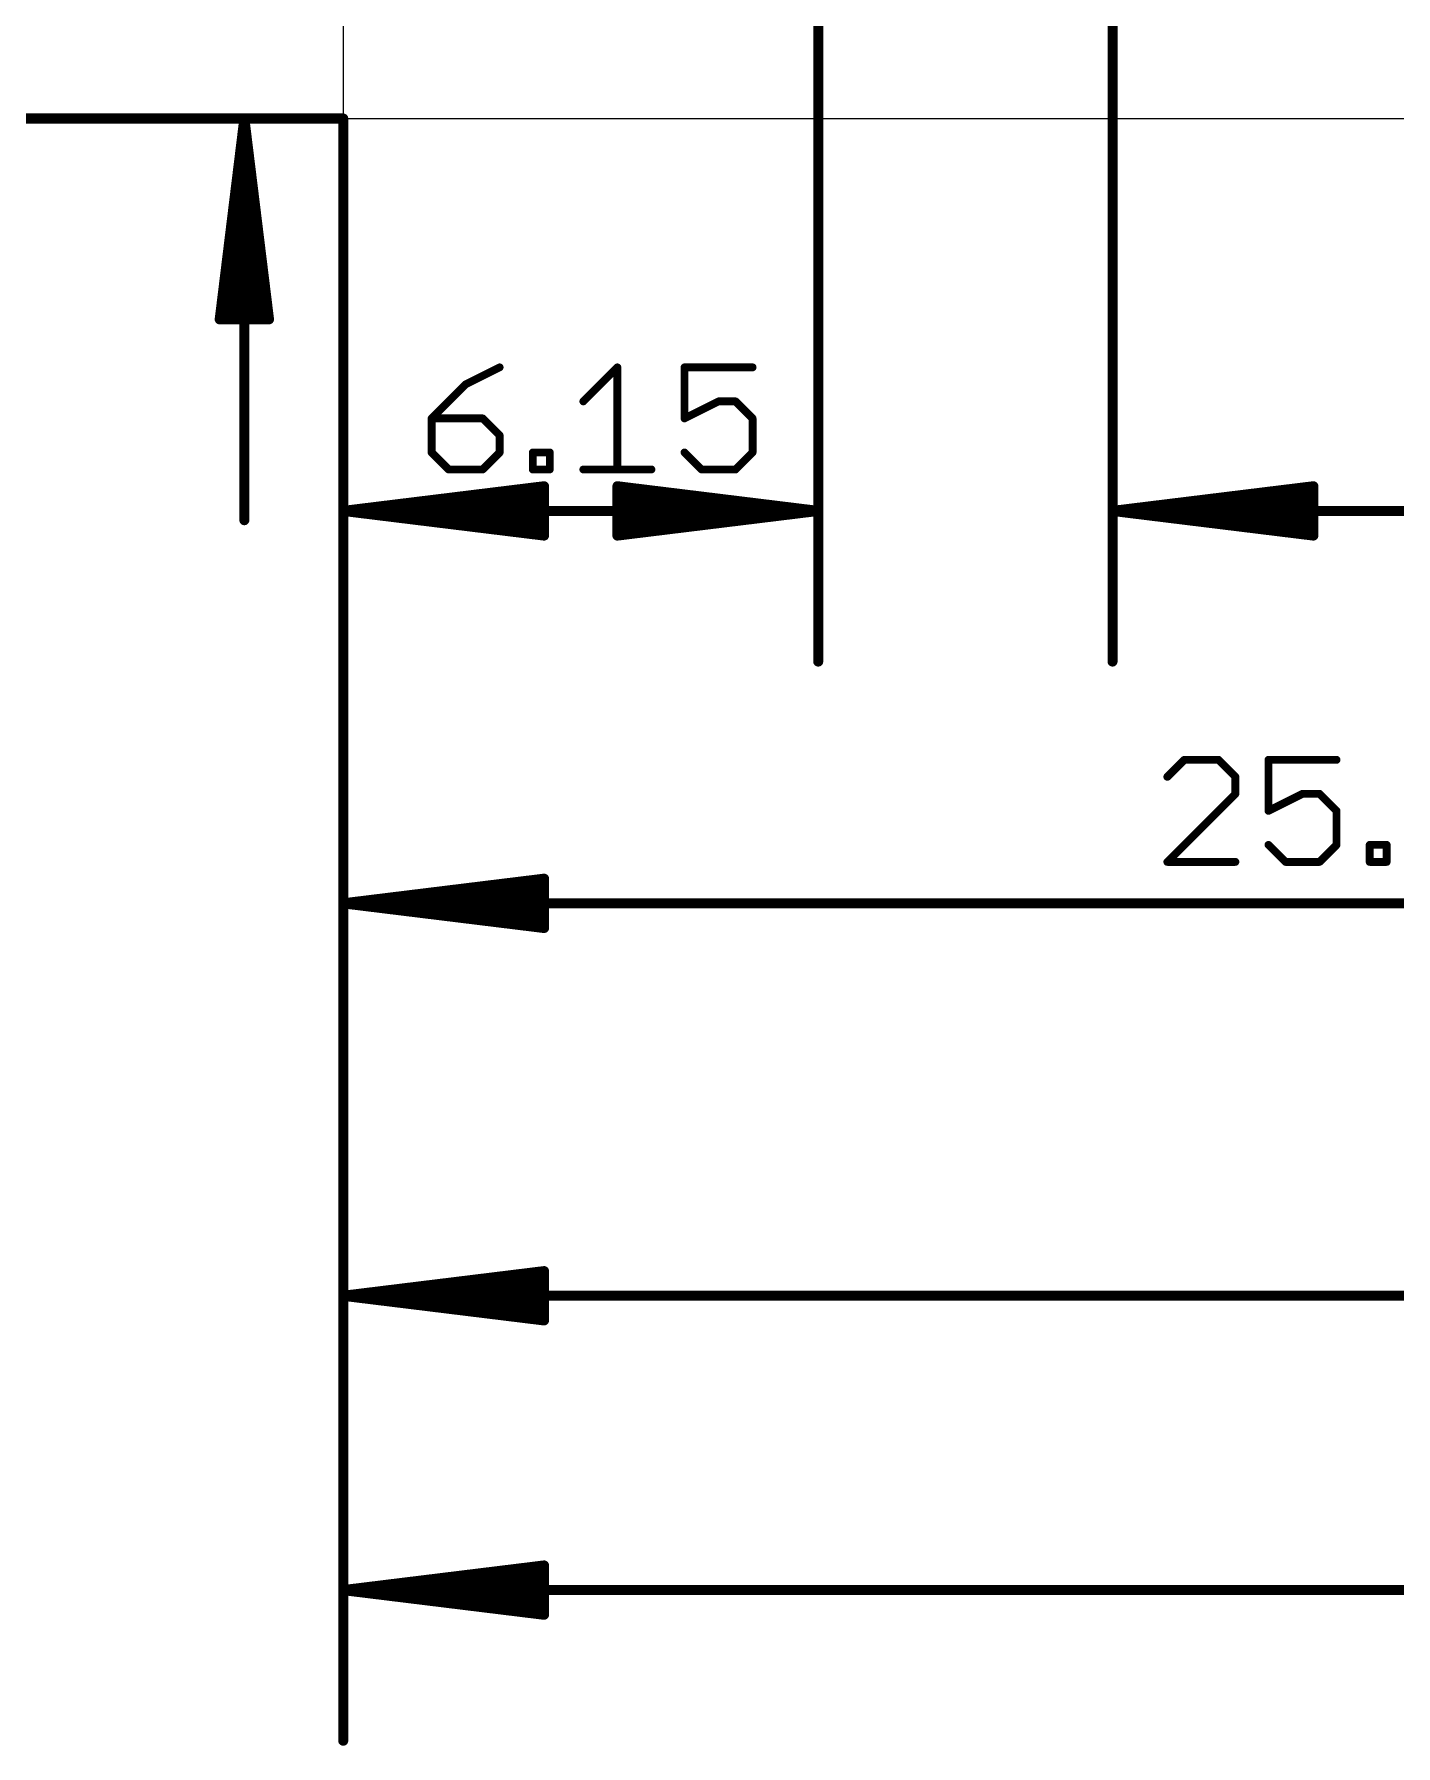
# Model space of a CAD drawing. Extents: x -31 to 85, y -21 to 97.
# Drawn here: x -3.99 to 13.64, y -21.07 to 1.09 of the extents above; entities that cross this region are included whole.
import ezdxf

# ---------------------------------------------------------------- set-up
doc = ezdxf.new("R2010")
doc.units = 0
doc.layers.add('20', color=7, linetype='CONTINUOUS')
doc.layers.add('47', color=253, linetype='CONTINUOUS')

msp = doc.modelspace()

# ---------------------------------------------------------------- linework, layer by layer
at = {"layer": '20'}
for p, q in [((0.01, 84.9505), (0.01, 0)), ((0.01, 0), (49.9745, 0))]:
    msp.add_line(p, q, dxfattribs=at)
at = {"layer": '47'}
for points, const_width in [([(9.9695, 19.685), (9.9695, -7.03)], 0.13), ([(6.1595, 5.0165), (6.1595, -7.03)], 0.13), ([(0, 0), (-30.8425, 0)], 0.13), ([(0, 0), (-27.35, 0)], 0.13), ([(0.01, 0), (-23.54, 0)], 0.13), ([(0.01, 0), (-19.73, 0)], 0.13), ([(0.01, 0), (-17.19, 0)], 0.13), ([(0.01, 0), (-14.65, 0)], 0.13), ([(0.01, 0), (-7.03, 0)], 0.13), ([(0.01, 0), (-3.22, 0)], 0.13), ([(-1.27, 0), (-1.5892, -2.6)], 0.13), ([(-1.27, 0), (-1.53, -2.6)], 0.13), ([(-1.27, 0), (-1.4, -2.6)], 0.13), ([(-1.27, 0), (-1.27, -5.2)], 0.13), ([(-0.9508, -2.6), (-1.27, 0)], 0.13), ([(-1.14, -2.6), (-1.27, 0)], 0.13), ([(-1.01, -2.6), (-1.27, 0)], 0.13), ([(0.01, 0), (0.01, -21)], 0.13), ([(0.01, 0), (0.01, -7.03)], 0.13), ([(0.01, 0), (0.01, -12.11)], 0.13), ([(0.01, 0), (0.01, -17.19)], 0.13), ([(-1.5892, -2.6), (-0.9508, -2.6)], 0.13), ([(2.0353, -3.2217), (1.5946, -3.442)], 0.1016), ([(3.1186, -3.6623), (3.5592, -3.2217)], 0.1016), ([(3.5592, -3.2217), (3.5592, -4.5436)], 0.1016), ([(5.3096, -3.2217), (4.4283, -3.2217)], 0.1016), ([(4.4283, -3.2217), (4.4283, -3.8826)], 0.1016), ([(1.5946, -3.442), (1.154, -3.8826)], 0.1016), ([(4.4283, -3.8826), (4.869, -3.6623)], 0.1016), ([(4.869, -3.6623), (5.0893, -3.6623)], 0.1016), ([(5.0893, -3.6623), (5.3096, -3.8826)], 0.1016), ([(1.154, -3.8826), (1.154, -4.3233)], 0.1016), ([(1.815, -3.8826), (1.154, -3.8826)], 0.1016), ([(2.0353, -4.103), (1.815, -3.8826)], 0.1016), ([(5.3096, -3.8826), (5.3096, -4.3233)], 0.1016), ([(2.0353, -4.3233), (2.0353, -4.103)], 0.1016), ([(1.154, -4.3233), (1.3743, -4.5436)], 0.1016), ([(1.815, -4.5436), (2.0353, -4.3233)], 0.1016), ([(2.4637, -4.5436), (2.4637, -4.3233)], 0.1016), ([(2.4637, -4.3233), (2.6841, -4.3233)], 0.1016), ([(2.6841, -4.3233), (2.6841, -4.5436)], 0.1016), ([(4.6486, -4.5436), (4.4283, -4.3233)], 0.1016), ([(5.3096, -4.3233), (5.0893, -4.5436)], 0.1016), ([(1.3743, -4.5436), (1.815, -4.5436)], 0.1016), ([(2.6841, -4.5436), (2.4637, -4.5436)], 0.1016), ([(3.1186, -4.5436), (3.9999, -4.5436)], 0.1016), ([(5.0893, -4.5436), (4.6486, -4.5436)], 0.1016), ([(0.01, -5.08), (2.61, -4.7608)], 0.13), ([(0.01, -5.08), (2.61, -4.82)], 0.13), ([(2.61, -4.7608), (2.61, -5.3992)], 0.13), ([(6.1595, -5.08), (3.5595, -4.7608)], 0.13), ([(3.5595, -4.7608), (3.5595, -5.3992)], 0.13), ([(6.1595, -5.08), (3.5595, -4.82)], 0.13), ([(9.9695, -5.08), (12.5695, -4.7608)], 0.13), ([(9.9695, -5.08), (12.5695, -4.82)], 0.13), ([(12.5695, -4.7608), (12.5695, -5.3992)], 0.13), ([(0.01, -5.08), (2.61, -4.95)], 0.13), ([(0.01, -5.08), (6.1595, -5.08)], 0.13), ([(2.61, -5.3992), (0.01, -5.08)], 0.13), ([(2.61, -5.21), (0.01, -5.08)], 0.13), ([(2.61, -5.34), (0.01, -5.08)], 0.13), ([(6.1595, -5.08), (3.5595, -4.95)], 0.13), ([(3.5595, -5.3992), (6.1595, -5.08)], 0.13), ([(3.5595, -5.21), (6.1595, -5.08)], 0.13), ([(3.5595, -5.34), (6.1595, -5.08)], 0.13), ([(9.9695, -5.08), (12.5695, -4.95)], 0.13), ([(25.2095, -5.08), (9.9695, -5.08)], 0.13), ([(12.5695, -5.3992), (9.9695, -5.08)], 0.13), ([(12.5695, -5.21), (9.9695, -5.08)], 0.13), ([(12.5695, -5.34), (9.9695, -5.08)], 0.13), ([(10.8993, -8.3017), (10.679, -8.522)], 0.1016), ([(11.34, -8.3017), (10.8993, -8.3017)], 0.1016), ([(11.5603, -8.522), (11.34, -8.3017)], 0.1016), ([(12.87, -8.3017), (11.9887, -8.3017)], 0.1016), ([(11.9887, -8.3017), (11.9887, -8.9626)], 0.1016), ([(11.5603, -8.7423), (11.5603, -8.522)], 0.1016), ([(10.679, -9.6236), (11.5603, -8.7423)], 0.1016), ([(11.9887, -8.9626), (12.4294, -8.7423)], 0.1016), ([(12.4294, -8.7423), (12.6497, -8.7423)], 0.1016), ([(12.6497, -8.7423), (12.87, -8.9626)], 0.1016), ([(12.87, -8.9626), (12.87, -9.4033)], 0.1016), ([(12.2091, -9.6236), (11.9887, -9.4033)], 0.1016), ([(12.87, -9.4033), (12.6497, -9.6236)], 0.1016), ([(13.2985, -9.6236), (13.2985, -9.4033)], 0.1016), ([(13.2985, -9.4033), (13.5188, -9.4033)], 0.1016), ([(13.5188, -9.4033), (13.5188, -9.6236)], 0.1016), ([(11.5603, -9.6236), (10.679, -9.6236)], 0.1016), ([(12.6497, -9.6236), (12.2091, -9.6236)], 0.1016), ([(13.5188, -9.6236), (13.2985, -9.6236)], 0.1016), ([(0.01, -10.16), (2.61, -9.8408)], 0.13), ([(0.01, -10.16), (2.61, -9.9)], 0.13), ([(0.01, -10.16), (2.61, -10.03)], 0.13), ([(2.61, -9.8408), (2.61, -10.4792)], 0.13), ([(0.01, -10.16), (25.2095, -10.16)], 0.13), ([(2.61, -10.4792), (0.01, -10.16)], 0.13), ([(2.61, -10.29), (0.01, -10.16)], 0.13), ([(2.61, -10.42), (0.01, -10.16)], 0.13), ([(0.01, -15.24), (2.61, -14.9208)], 0.13), ([(0.01, -15.24), (2.61, -14.98)], 0.13), ([(0.01, -15.24), (2.61, -15.11)], 0.13), ([(2.61, -14.9208), (2.61, -15.5592)], 0.13), ([(0.01, -15.24), (44.323, -15.24)], 0.13), ([(2.61, -15.5592), (0.01, -15.24)], 0.13), ([(2.61, -15.37), (0.01, -15.24)], 0.13), ([(2.61, -15.5), (0.01, -15.24)], 0.13), ([(0.01, -19.05), (2.61, -18.7308)], 0.13), ([(0.01, -19.05), (2.61, -18.79)], 0.13), ([(2.61, -18.7308), (2.61, -19.3692)], 0.13), ([(0.01, -19.05), (2.61, -18.92)], 0.13), ([(0.01, -19.05), (49.9745, -19.05)], 0.13), ([(2.61, -19.3692), (0.01, -19.05)], 0.13), ([(2.61, -19.18), (0.01, -19.05)], 0.13), ([(2.61, -19.31), (0.01, -19.05)], 0.13)]:
    msp.add_lwpolyline(points, dxfattribs=dict(at, const_width=const_width))
for points, const_width in [([(-3.22, 0.0325, 1), (-3.22, -0.0325)], 0.065), ([(-1.2375, 0, 1), (-1.3025, 0)], 0.065), ([(-1.2377, 0.004, 1), (-1.3023, -0.004)], 0.065), ([(-1.2375, -0.0016, 1), (-1.3025, 0.0016)], 0.065), ([(-1.2375, 0.0016, 1), (-1.3025, -0.0016)], 0.065), ([(-1.2377, 0.0032, 1), (-1.3023, -0.0032)], 0.065), ([(-1.2377, -0.004, 1), (-1.3023, 0.004)], 0.065), ([(-1.2377, -0.0032, 1), (-1.3023, 0.0032)], 0.065), ([(0.0425, 0, 1), (-0.0225, 0)], 0.065), ([(0.0425, 0, 1), (-0.0225, 0)], 0.065), ([(0.0425, 0, 1), (-0.0225, 0)], 0.065), ([(0.0425, 0, 1), (-0.0225, 0)], 0.065), ([(0, -0.0325, 1), (0, 0.0325)], 0.065), ([(0, -0.0325, 1), (0, 0.0325)], 0.065), ([(0.01, -0.0325, 1), (0.01, 0.0325)], 0.065), ([(0.01, -0.0325, 1), (0.01, 0.0325)], 0.065), ([(0.01, -0.0325, 1), (0.01, 0.0325)], 0.065), ([(0.01, -0.0325, 1), (0.01, 0.0325)], 0.065), ([(0.01, -0.0325, 1), (0.01, 0.0325)], 0.065), ([(0.01, -0.0325, 1), (0.01, 0.0325)], 0.065), ([(-1.5892, -2.5675, 1), (-1.5892, -2.6325)], 0.065), ([(-1.6215, -2.596, 1), (-1.557, -2.604)], 0.065), ([(-1.5623, -2.5968, 1), (-1.4977, -2.6032)], 0.065), ([(-1.4325, -2.5984, 1), (-1.3675, -2.6016)], 0.065), ([(-1.1725, -2.6016, 1), (-1.1075, -2.5984)], 0.065), ([(-1.0423, -2.6032, 1), (-0.9777, -2.5968)], 0.065), ([(-0.983, -2.604, 1), (-0.9185, -2.596)], 0.065), ([(-0.9508, -2.6325, 1), (-0.9508, -2.5675)], 0.065), ([(2.0466, -3.2444, 1), (2.0239, -3.199)], 0.0508), ([(3.5846, -3.2217, 1), (3.5338, -3.2217)], 0.0508), ([(3.5772, -3.2396, 1), (3.5413, -3.2037)], 0.0508), ([(4.4283, -3.1963, 1), (4.4283, -3.2471)], 0.0508), ([(4.4537, -3.2217, 1), (4.4029, -3.2217)], 0.0508), ([(5.3096, -3.2471, 1), (5.3096, -3.1963)], 0.0508), ([(1.5833, -3.4193, 1), (1.606, -3.4647)], 0.0508), ([(1.6126, -3.46, 1), (1.5767, -3.424)], 0.0508), ([(3.1006, -3.6444, 1), (3.1366, -3.6803)], 0.0508), ([(4.869, -3.6369, 1), (4.869, -3.6877)], 0.0508), ([(4.8803, -3.685, 1), (4.8576, -3.6396)], 0.0508), ([(5.1072, -3.6444, 1), (5.0713, -3.6803)], 0.0508), ([(5.0893, -3.6877, 1), (5.0893, -3.6369)], 0.0508), ([(1.1794, -3.8826, 1), (1.1286, -3.8826)], 0.0508), ([(1.154, -3.8572, 1), (1.154, -3.908)], 0.0508), ([(1.136, -3.8647, 1), (1.172, -3.9006)], 0.0508), ([(1.8329, -3.8647, 1), (1.797, -3.9006)], 0.0508), ([(1.815, -3.908, 1), (1.815, -3.8572)], 0.0508), ([(4.417, -3.8599, 1), (4.4397, -3.9054)], 0.0508), ([(4.4029, -3.8826, 1), (4.4537, -3.8826)], 0.0508), ([(5.335, -3.8826, 1), (5.2842, -3.8826)], 0.0508), ([(5.2916, -3.9006, 1), (5.3276, -3.8647)], 0.0508), ([(2.0607, -4.103, 1), (2.0099, -4.103)], 0.0508), ([(2.0173, -4.1209, 1), (2.0533, -4.085)], 0.0508), ([(1.172, -4.3053, 1), (1.136, -4.3412)], 0.0508), ([(1.1286, -4.3233, 1), (1.1794, -4.3233)], 0.0508), ([(2.0099, -4.3233, 1), (2.0607, -4.3233)], 0.0508), ([(2.0533, -4.3412, 1), (2.0173, -4.3053)], 0.0508), ([(2.4891, -4.3233, 1), (2.4383, -4.3233)], 0.0508), ([(2.4637, -4.2979, 1), (2.4637, -4.3487)], 0.0508), ([(2.7094, -4.3233, 1), (2.6587, -4.3233)], 0.0508), ([(2.6841, -4.3487, 1), (2.6841, -4.2979)], 0.0508), ([(4.4463, -4.3053, 1), (4.4104, -4.3412)], 0.0508), ([(5.2842, -4.3233, 1), (5.335, -4.3233)], 0.0508), ([(5.3276, -4.3412, 1), (5.2916, -4.3053)], 0.0508), ([(1.3743, -4.5182, 1), (1.3743, -4.569)], 0.0508), ([(1.3564, -4.5616, 1), (1.3923, -4.5256)], 0.0508), ([(1.797, -4.5256, 1), (1.8329, -4.5616)], 0.0508), ([(1.815, -4.569, 1), (1.815, -4.5182)], 0.0508), ([(2.4637, -4.5182, 1), (2.4637, -4.569)], 0.0508), ([(2.4383, -4.5436, 1), (2.4891, -4.5436)], 0.0508), ([(2.6587, -4.5436, 1), (2.7094, -4.5436)], 0.0508), ([(2.6841, -4.569, 1), (2.6841, -4.5182)], 0.0508), ([(3.1186, -4.5182, 1), (3.1186, -4.569)], 0.0508), ([(3.5338, -4.5436, 1), (3.5846, -4.5436)], 0.0508), ([(3.9999, -4.569, 1), (3.9999, -4.5182)], 0.0508), ([(4.6486, -4.5182, 1), (4.6486, -4.569)], 0.0508), ([(4.6307, -4.5616, 1), (4.6666, -4.5256)], 0.0508), ([(5.0713, -4.5256, 1), (5.1072, -4.5616)], 0.0508), ([(5.0893, -4.569, 1), (5.0893, -4.5182)], 0.0508), ([(2.6425, -4.7608, 1), (2.5775, -4.7608)], 0.065), ([(2.614, -4.793, 1), (2.606, -4.7285)], 0.065), ([(2.6132, -4.8523, 1), (2.6068, -4.7877)], 0.065), ([(3.5635, -4.7285, 1), (3.5555, -4.793)], 0.065), ([(3.592, -4.7608, 1), (3.527, -4.7608)], 0.065), ([(3.5627, -4.7877, 1), (3.5563, -4.8523)], 0.065), ([(12.602, -4.7608, 1), (12.537, -4.7608)], 0.065), ([(12.5735, -4.793, 1), (12.5655, -4.7285)], 0.065), ([(12.5727, -4.8523, 1), (12.5663, -4.7877)], 0.065), ([(0.01, -5.0475, 1), (0.01, -5.1125)], 0.065), ([(0.014, -5.0477, 1), (0.006, -5.1123)], 0.065), ([(0.0084, -5.0475, 1), (0.0116, -5.1125)], 0.065), ([(0.0116, -5.0475, 1), (0.0084, -5.1125)], 0.065), ([(0.0132, -5.0477, 1), (0.0068, -5.1123)], 0.065), ([(0.006, -5.0477, 1), (0.014, -5.1123)], 0.065), ([(0.0068, -5.0477, 1), (0.0132, -5.1123)], 0.065), ([(2.6116, -4.9825, 1), (2.6084, -4.9175)], 0.065), ([(3.5611, -4.9175, 1), (3.5579, -4.9825)], 0.065), ([(6.1635, -5.1123, 1), (6.1555, -5.0477)], 0.065), ([(6.1555, -5.1123, 1), (6.1635, -5.0477)], 0.065), ([(6.1627, -5.1123, 1), (6.1563, -5.0477)], 0.065), ([(6.1563, -5.1123, 1), (6.1627, -5.0477)], 0.065), ([(6.1579, -5.1125, 1), (6.1611, -5.0475)], 0.065), ([(6.1611, -5.1125, 1), (6.1579, -5.0475)], 0.065), ([(6.1595, -5.1125, 1), (6.1595, -5.0475)], 0.065), ([(9.9695, -5.0475, 1), (9.9695, -5.1125)], 0.065), ([(9.9735, -5.0477, 1), (9.9655, -5.1123)], 0.065), ([(9.9679, -5.0475, 1), (9.9711, -5.1125)], 0.065), ([(9.9711, -5.0475, 1), (9.9679, -5.1125)], 0.065), ([(9.9727, -5.0477, 1), (9.9663, -5.1123)], 0.065), ([(9.9655, -5.0477, 1), (9.9735, -5.1123)], 0.065), ([(9.9663, -5.0477, 1), (9.9727, -5.1123)], 0.065), ([(12.5711, -4.9825, 1), (12.5679, -4.9175)], 0.065), ([(-1.3025, -5.2, 1), (-1.2375, -5.2)], 0.065), ([(2.6068, -5.3723, 1), (2.6132, -5.3077)], 0.065), ([(2.6084, -5.2425, 1), (2.6116, -5.1775)], 0.065), ([(3.5579, -5.1775, 1), (3.5611, -5.2425)], 0.065), ([(3.5563, -5.3077, 1), (3.5627, -5.3723)], 0.065), ([(12.5663, -5.3723, 1), (12.5727, -5.3077)], 0.065), ([(12.5679, -5.2425, 1), (12.5711, -5.1775)], 0.065), ([(2.5775, -5.3992, 1), (2.6425, -5.3992)], 0.065), ([(2.606, -5.4315, 1), (2.614, -5.367)], 0.065), ([(3.5555, -5.367, 1), (3.5635, -5.4315)], 0.065), ([(3.527, -5.3992, 1), (3.592, -5.3992)], 0.065), ([(12.537, -5.3992, 1), (12.602, -5.3992)], 0.065), ([(12.5655, -5.4315, 1), (12.5735, -5.367)], 0.065), ([(-0.0225, -7.03, 1), (0.0425, -7.03)], 0.065), ([(6.127, -7.03, 1), (6.192, -7.03)], 0.065), ([(9.937, -7.03, 1), (10.002, -7.03)], 0.065), ([(10.8993, -8.2763, 1), (10.8993, -8.3271)], 0.0508), ([(10.9173, -8.3196, 1), (10.8814, -8.2837)], 0.0508), ([(11.3579, -8.2837, 1), (11.322, -8.3196)], 0.0508), ([(11.34, -8.3271, 1), (11.34, -8.2763)], 0.0508), ([(11.9887, -8.2763, 1), (11.9887, -8.3271)], 0.0508), ([(12.0141, -8.3017, 1), (11.9633, -8.3017)], 0.0508), ([(12.87, -8.3271, 1), (12.87, -8.2763)], 0.0508), ([(10.661, -8.504, 1), (10.697, -8.54)], 0.0508), ([(11.5857, -8.522, 1), (11.5349, -8.522)], 0.0508), ([(11.5423, -8.54, 1), (11.5783, -8.504)], 0.0508), ([(11.5349, -8.7423, 1), (11.5857, -8.7423)], 0.0508), ([(11.5783, -8.7603, 1), (11.5423, -8.7244)], 0.0508), ([(12.4294, -8.7169, 1), (12.4294, -8.7677)], 0.0508), ([(12.4407, -8.765, 1), (12.418, -8.7196)], 0.0508), ([(12.6677, -8.7244, 1), (12.6317, -8.7603)], 0.0508), ([(12.6497, -8.7677, 1), (12.6497, -8.7169)], 0.0508), ([(11.9774, -8.9399, 1), (12.0001, -8.9854)], 0.0508), ([(11.9633, -8.9626, 1), (12.0141, -8.9626)], 0.0508), ([(12.8954, -8.9626, 1), (12.8446, -8.9626)], 0.0508), ([(12.8521, -8.9806, 1), (12.888, -8.9447)], 0.0508), ([(12.0067, -9.3853, 1), (11.9708, -9.4212)], 0.0508), ([(12.8446, -9.4033, 1), (12.8954, -9.4033)], 0.0508), ([(12.888, -9.4212, 1), (12.8521, -9.3853)], 0.0508), ([(13.3239, -9.4033, 1), (13.2731, -9.4033)], 0.0508), ([(13.2985, -9.3779, 1), (13.2985, -9.4287)], 0.0508), ([(13.5442, -9.4033, 1), (13.4934, -9.4033)], 0.0508), ([(13.5188, -9.4287, 1), (13.5188, -9.3779)], 0.0508), ([(10.661, -9.6056, 1), (10.697, -9.6416)], 0.0508), ([(10.679, -9.5982, 1), (10.679, -9.649)], 0.0508), ([(11.5603, -9.649, 1), (11.5603, -9.5982)], 0.0508), ([(12.2091, -9.5982, 1), (12.2091, -9.649)], 0.0508), ([(12.1911, -9.6416, 1), (12.227, -9.6056)], 0.0508), ([(12.6317, -9.6056, 1), (12.6677, -9.6416)], 0.0508), ([(12.6497, -9.649, 1), (12.6497, -9.5982)], 0.0508), ([(13.2985, -9.5982, 1), (13.2985, -9.649)], 0.0508), ([(13.2731, -9.6236, 1), (13.3239, -9.6236)], 0.0508), ([(13.4934, -9.6236, 1), (13.5442, -9.6236)], 0.0508), ([(13.5188, -9.649, 1), (13.5188, -9.5982)], 0.0508), ([(2.6425, -9.8408, 1), (2.5775, -9.8408)], 0.065), ([(2.614, -9.873, 1), (2.606, -9.8085)], 0.065), ([(2.6132, -9.9323, 1), (2.6068, -9.8677)], 0.065), ([(2.6116, -10.0625, 1), (2.6084, -9.9975)], 0.065), ([(0.01, -10.1275, 1), (0.01, -10.1925)], 0.065), ([(0.014, -10.1277, 1), (0.006, -10.1923)], 0.065), ([(0.0084, -10.1275, 1), (0.0116, -10.1925)], 0.065), ([(0.0116, -10.1275, 1), (0.0084, -10.1925)], 0.065), ([(0.0132, -10.1277, 1), (0.0068, -10.1923)], 0.065), ([(0.006, -10.1277, 1), (0.014, -10.1923)], 0.065), ([(0.0068, -10.1277, 1), (0.0132, -10.1923)], 0.065), ([(2.6068, -10.4523, 1), (2.6132, -10.3877)], 0.065), ([(2.6084, -10.3225, 1), (2.6116, -10.2575)], 0.065), ([(2.5775, -10.4792, 1), (2.6425, -10.4792)], 0.065), ([(2.606, -10.5115, 1), (2.614, -10.447)], 0.065), ([(-0.0225, -12.11, 1), (0.0425, -12.11)], 0.065), ([(2.6425, -14.9208, 1), (2.5775, -14.9208)], 0.065), ([(2.614, -14.953, 1), (2.606, -14.8885)], 0.065), ([(2.6132, -15.0123, 1), (2.6068, -14.9477)], 0.065), ([(2.6116, -15.1425, 1), (2.6084, -15.0775)], 0.065), ([(0.01, -15.2075, 1), (0.01, -15.2725)], 0.065), ([(0.014, -15.2077, 1), (0.006, -15.2723)], 0.065), ([(0.0084, -15.2075, 1), (0.0116, -15.2725)], 0.065), ([(0.0116, -15.2075, 1), (0.0084, -15.2725)], 0.065), ([(0.0132, -15.2077, 1), (0.0068, -15.2723)], 0.065), ([(0.006, -15.2077, 1), (0.014, -15.2723)], 0.065), ([(0.0068, -15.2077, 1), (0.0132, -15.2723)], 0.065), ([(2.606, -15.5915, 1), (2.614, -15.527)], 0.065), ([(2.6068, -15.5323, 1), (2.6132, -15.4677)], 0.065), ([(2.6084, -15.4025, 1), (2.6116, -15.3375)], 0.065), ([(2.5775, -15.5592, 1), (2.6425, -15.5592)], 0.065), ([(-0.0225, -17.19, 1), (0.0425, -17.19)], 0.065), ([(2.6425, -18.7308, 1), (2.5775, -18.7308)], 0.065), ([(2.614, -18.763, 1), (2.606, -18.6985)], 0.065), ([(2.6132, -18.8223, 1), (2.6068, -18.7577)], 0.065), ([(0.01, -19.0175, 1), (0.01, -19.0825)], 0.065), ([(0.014, -19.0177, 1), (0.006, -19.0823)], 0.065), ([(0.0084, -19.0175, 1), (0.0116, -19.0825)], 0.065), ([(0.0116, -19.0175, 1), (0.0084, -19.0825)], 0.065), ([(0.0132, -19.0177, 1), (0.0068, -19.0823)], 0.065), ([(0.006, -19.0177, 1), (0.014, -19.0823)], 0.065), ([(0.0068, -19.0177, 1), (0.0132, -19.0823)], 0.065), ([(2.6116, -18.9525, 1), (2.6084, -18.8875)], 0.065), ([(2.6068, -19.3423, 1), (2.6132, -19.2777)], 0.065), ([(2.6084, -19.2125, 1), (2.6116, -19.1475)], 0.065), ([(2.5775, -19.3692, 1), (2.6425, -19.3692)], 0.065), ([(2.606, -19.4015, 1), (2.614, -19.337)], 0.065), ([(-0.0225, -21, 1), (0.0425, -21)], 0.065)]:
    msp.add_lwpolyline(points, format="xyb", dxfattribs=dict(at, const_width=const_width))

doc.saveas('drawing.dxf')
